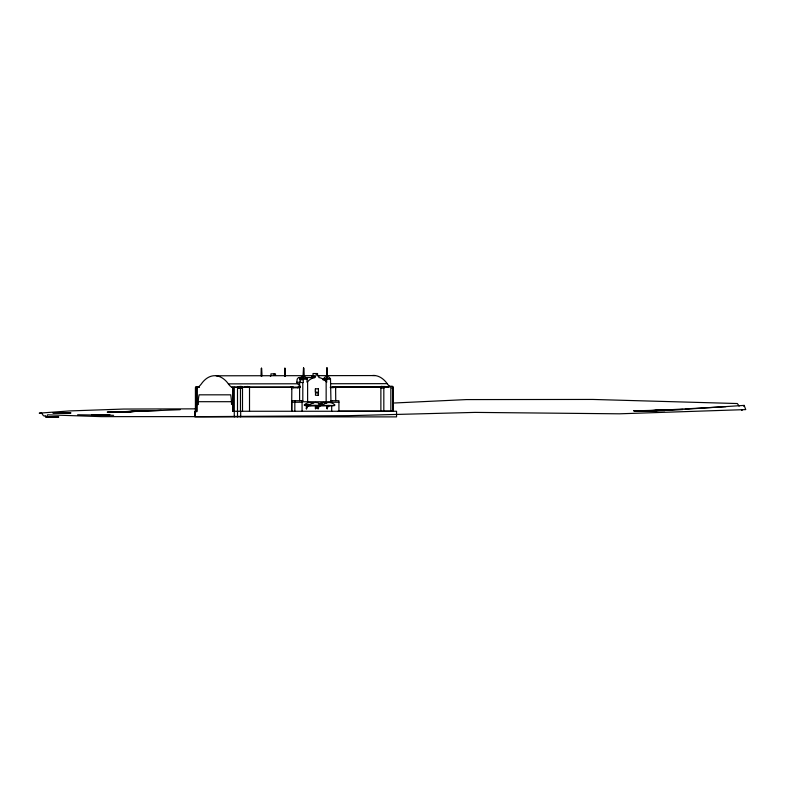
<?xml version="1.0" encoding="UTF-8"?>
<svg xmlns="http://www.w3.org/2000/svg" width="785" height="785" viewBox="0 0 785 785"><rect width="100%" height="100%" fill="white"/><g stroke="black" fill="none" stroke-linecap="round" stroke-linejoin="round"><path stroke-width="1.18" d="M300.125 386.269A16.691 10.107 90 0 1 297.976 383.777L296.789 382.275L297.181 379.106L298.212 377.87L300.115 377.359A4.563 1.099 10.8 0 1 301.45 377.359L301.842 377.389M261.425 376.064L261.503 368.185L261.837 376.064M284.837 376.064L284.916 368.185L285.249 376.064M326.697 378.566L326.982 367.871L327.355 376.869M261.189 376.064L261.464 368.185L261.601 376.064M284.612 376.064L284.886 368.185L285.024 376.064M303.216 376.869L303.53 367.871L303.942 376.869M326.638 376.869L326.952 367.871L327.217 377.202M306.307 405.472C307.063 412.881 305.208 405.953 308.014 406.1M306.307 408.73L307.377 406.208M316.512 406.208C316.149 411.262 313.558 406.954 317.454 405.992M318.965 406.208C318.268 411.683 316.208 406.385 320.221 405.884M326.874 405.609C327.394 412.586 326.344 405.708 329.337 405.472M327.031 408.73L327.993 406.473L329.671 405.472M300.272 378.566L301.597 377.085A2.904 2.846 90 0 1 302.686 376.869L304.472 376.869A2.904 2.846 -90 0 1 305.561 377.085L306.876 378.566M323.695 378.566L325.01 377.085A2.904 2.846 90 0 1 326.099 376.869L327.894 376.869A2.904 2.846 90 0 1 328.974 377.085L330.299 378.566M742.237 409.534L741.943 410.467L741.501 409.907M743.572 406.198L744.16 405.394L745.75 409.593L619.434 413.813L475.062 412.4L348.746 415.677L204.385 416.629L101.363 416.629L47.63 414.823A741.305 10.313 90 0 0 47.434 415.01L46.737 416.913L46.001 417.1L45.255 415.579L44.519 416.178L43.332 415.599L41.713 413.185L39.25 413.155L69.423 410.938L123.569 409.054L195.75 408.848M304.472 405.168L334.695 405.541L334.852 404.815A12.845 10.225 90 0 0 323.096 404.805L320.682 404.923M316.208 373.532L316.208 375.024A1.482 1.177 -90 0 1 314.893 376.28L314.893 377.546A17.015 13.541 90 0 0 307.612 381.647L307.072 382.275L307.072 378.566L300.076 378.566L300.076 379.479M315.491 408.72L315.442 405.472M307.681 406.1L308.319 405.992M316.816 406.1L318.082 405.472M319.269 406.1L320.535 405.472M307.995 405.992L308.947 405.472M306.641 408.73L306.641 406.551M327.365 408.73L327.365 405.472M744.16 405.394L690.025 408.936M725.968 406.659L652.894 410.663L670.792 409.927M394.247 402.999L466.427 399.585L592.754 399.447L737.36 403.539L739.127 406.149M180.157 409.701L126.169 411.782M126.022 411.772L108.124 412.429L143.773 411.095L107.977 412.38L143.626 411.075M670.939 409.917L682.871 409.476L634.113 410.879L652.011 410.575M125.728 411.723L161.229 410.398M125.58 411.683L143.478 411.065L125.433 411.654M143.331 411.055L107.241 412.145L143.184 411.046M634.555 411.173L670.645 410.015L652.747 410.604M92.002 415.108L109.9 414.568L91.855 415.108M46.295 417.129L58.433 416.874L46.393 417.12M652.158 410.584L634.26 410.977L665.543 410.3L652.453 410.594M46.148 417.129L58.276 416.874M46.443 417.12L58.581 416.894L46.541 417.09M46.59 417.08L58.728 416.864M633.966 410.781L665.238 410.427M633.819 410.683L665.091 410.486L651.864 410.575M52.811 412.881L71.003 412.949L53.105 412.851M232.851 411.36L232.851 387.24L232.87 404.452L231.526 404.452A37.395 22.647 89.9 0 0 230.731 394.826L199.096 394.826A19.949 12.079 89.9 0 0 198.369 404.51L196.898 404.51L196.878 387.564L196.868 411.683L195.416 411.683L195.416 387.564L197.742 387.564A29.202 17.682 89.9 0 0 202.177 382.786A34.04 20.616 89.9 0 1 216.287 375.799L314.029 375.652M317.689 375.652L375.122 375.564A35.197 21.313 89.9 0 1 387.211 383.649A16.691 10.107 89.9 0 0 389.959 386.603M216.287 375.799A35.197 21.313 89.9 0 1 228.386 383.885L297.976 383.777M331.025 383.737L387.211 383.649M231.732 387.24L237.835 387.231L231.732 387.24A16.691 10.107 89.9 0 1 228.386 383.885M245.165 387.221L241.407 387.231L247.795 387.24L247.795 386.72M300.164 387.142L248.747 387.221L293.404 387.25L293.404 387.78M330.318 387.103L380.823 387.025M384.444 387.025L388.124 387.015M651.717 410.565L664.944 410.555M312.028 377.487A14.944 11.893 -90 0 0 311.704 377.546L311.704 376.28L314.893 376.28M299.144 377.546L301.42 377.546M305.414 377.546L314.893 377.546M300.076 379.057L307.072 379.057M323.498 379.057L330.495 379.057M323.008 379.479L326.688 379.479L326.688 378.566M323.008 379.852L326.688 379.852L326.688 382.275L326.148 381.647A17.015 13.541 -90 0 0 318.867 377.546L318.867 376.28A1.482 1.177 90 0 1 317.562 375.024L317.562 373.532L313.019 373.532L313.019 375.024A1.482 1.177 -90 0 1 311.704 376.28M296.789 382.275L300.341 382.275M199.017 386.789L196.073 386.976M199.41 386.976L195.789 386.976L198.909 387.28M300.164 386.897L297.888 387.27L300.164 387.182M381.088 387.015L332.565 387.015L332.565 387.584M330.318 387.584L334.008 387.584L334.008 387.015M293.06 387.78L298.938 387.78L298.938 387.27M335.617 388.614L335.745 400.733M195.956 388.683L195.681 411.683M318.484 388.801L315.384 388.801L315.384 392.186L318.484 392.186L318.386 388.801M291.824 388.869L291.647 411.262M315.452 392.863L318.435 392.863L318.435 395.287L315.452 395.287L315.55 392.863M291.647 400.733L302.804 400.733M330.662 400.733L338.924 400.733L338.924 411.262M291.647 402.234L302.068 402.234M338.924 402.234L331.692 402.234L331.692 400.733M319.564 403.971L322.851 403.971L322.851 404.923M319.887 404.412L322.527 404.55M319.456 404.55L322.694 404.55L323.077 405.609M309.987 405.609L304.315 405.168L309.732 404.815A12.845 10.225 -90 0 1 321.477 404.805L321.546 404.923M320.937 404.805L323.096 404.805M320.535 405.04L322.694 405.04M307.023 405.747L332.153 405.609M338.178 411.134L392.883 411.134L392.883 388.133L390.842 388.133L390.842 411.134M194.886 416.884L396.553 416.884L396.553 411.262L232.723 411.262L232.723 401.694L196.77 401.694L196.77 411.262L195.161 411.262L195.161 415.765M77.656 414.765L113.599 415.324M303.805 377.202L303.589 367.871L303.265 379.479L299.605 379.479L303.265 379.852L303.265 382.501L299.615 382.501L299.615 400.733M393.148 387.015L393.148 411.134M392.608 388.133L392.775 386.426L388.173 386.426L388.173 387.015M392.49 386.426L388.565 386.426M391.126 386.426L391.126 387.015L380.882 386.495L384.042 386.73L384.042 388.104L380.882 388.104L380.882 411.134M385.288 386.495L381.098 386.495M383.826 388.104L383.826 411.134M381.088 386.73L381.088 388.104M335.617 388.948L335.617 386.897L332.84 387.015M333.694 405.609L333.694 405.541A1.58 1.256 90 0 1 334.43 405.541M333.38 405.609L305.787 405.609M331.692 405.619L331.692 411.262M328.277 405.609L328.277 405.541A1.58 1.256 -90 0 1 329.023 405.541M326.148 381.647L326.148 401.763M323.498 379.479L323.498 378.566L330.495 378.566L330.956 401.763L302.804 401.763L302.804 382.501M321.879 404.55L321.467 405.609M321.732 403.971L321.732 404.923M318.337 392.843L318.337 395.287M318.229 405.472L318.229 408.73M317.896 405.472L317.896 408.73M315.776 405.472L315.776 408.73M315.482 388.801L315.482 392.186M310.889 405.609L310.889 405.541A1.58 1.256 90 0 0 310.144 405.541M307.612 381.647L307.612 401.763M305.483 405.609L305.483 405.541A1.58 1.256 -90 0 0 304.737 405.541M302.068 400.733L302.068 411.262M300.076 379.852L300.076 382.501M299.33 386.897L297.495 387.78M294.836 400.733L294.836 411.262M293.129 387.25L290.381 387.24L291.677 386.897M291.981 400.733L291.981 401.626M291.824 386.897L291.824 388.948M291.824 400.733L291.824 411.36M275.496 375.348L275.496 373.856L270.953 373.856L270.953 375.348A1.482 1.177 90 0 1 270.374 376.417M274.142 373.856L274.142 375.348M249.512 411.36L249.512 386.72L245.097 386.72M248.05 386.465L244.851 386.72L244.851 387.24M242.496 411.36L242.496 388.359L237.502 388.359L237.512 416.884M242.222 387.24L241.829 386.465L237.894 386.652M240.848 386.465L237.619 386.652L240.74 386.956L240.74 388.359M240.681 411.262L240.681 416.884M240.455 388.359L240.455 411.36M237.786 386.956L237.786 388.359M234.293 387.24L234.293 411.36M234.273 411.262L234.273 416.884M197.437 386.976L197.437 387.564M194.886 411.262L194.886 415.765M304.325 404.825A12.845 10.225 -90 0 1 313.284 403.078M372.61 375.515A34.04 20.616 89.9 0 1 375.122 375.564M318.563 404.118A12.845 10.225 90 0 1 326.648 403.078M688.837 409.26L685.256 409.387L688.837 409.26"/></g></svg>
